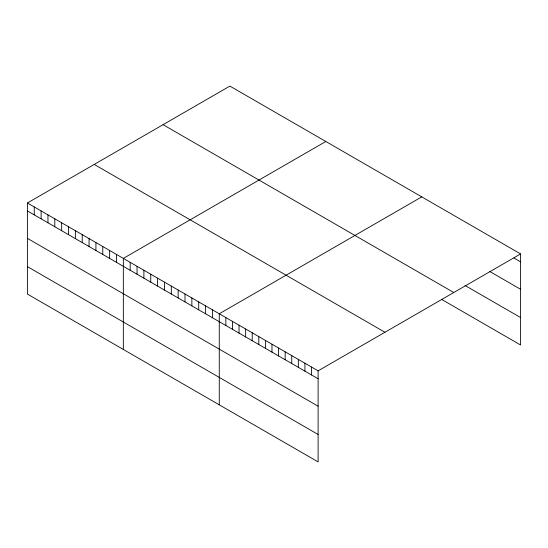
<?xml version="1.0" encoding="UTF-8"?>
<svg xmlns="http://www.w3.org/2000/svg" width="548" height="548" viewBox="0 0 548 548"><rect width="100%" height="100%" fill="white"/><g stroke="black" fill="none" stroke-linecap="round" stroke-linejoin="round"><path stroke-width="0.82" d="M27.4 203L318.114 370.845L318.114 461.902L27.4 294.064L27.4 203L229.886 86.098L520.6 253.936L520.6 345L441.524 299.345M325.82 141.487L123.334 258.389L123.334 349.453M421.755 196.869L219.269 313.778L219.269 404.835M318.114 370.845L520.6 253.936M514.01 258.06L520.6 261.862M489.85 271.541L520.6 289.296M464.957 285.44L520.6 317.566M163.064 124.677L453.778 292.516M94.222 164.421L384.936 332.266M27.4 210.925L318.114 378.764M27.4 238.359L318.114 406.205M27.4 266.629L318.114 434.468M311.524 367.037L311.524 374.962M304.935 363.235L304.935 371.16M298.345 359.426L298.345 367.352M291.755 355.625L291.755 363.55M285.166 351.823L285.166 359.741M278.576 348.014L278.576 355.94M271.986 344.213L271.986 352.138M265.396 340.404L265.396 348.329M258.807 336.602L258.807 344.528M252.217 332.8L252.217 340.726M245.627 328.992L245.627 336.917M239.038 325.19L239.038 333.116M232.448 321.388L232.448 329.307M225.858 317.58L225.858 325.505M212.419 309.819L212.419 317.744M205.562 305.866L205.562 313.792M198.712 301.907L198.712 309.832M191.862 297.954L191.862 305.873M185.005 293.995L185.005 301.921M178.155 290.036L178.155 297.961M171.305 286.083L171.305 294.009M164.448 282.124L164.448 290.05M157.598 278.172L157.598 286.097M150.748 274.212L150.748 282.138M143.891 270.26L143.891 278.185M137.041 266.301L137.041 274.226M130.184 262.348L130.184 270.267M116.484 254.43L116.484 262.355M109.627 250.477L109.627 258.403M102.777 246.518L102.777 254.443M95.927 242.565L95.927 250.491M89.071 238.606L89.071 246.531M82.221 234.654L82.221 242.579M75.371 230.694L75.371 238.62M68.514 226.742L68.514 234.66M61.664 222.783L61.664 230.708M54.807 218.823L54.807 226.749M47.957 214.871L47.957 222.796M41.107 210.911L41.107 218.837M34.25 206.959L34.25 214.885"/></g></svg>
